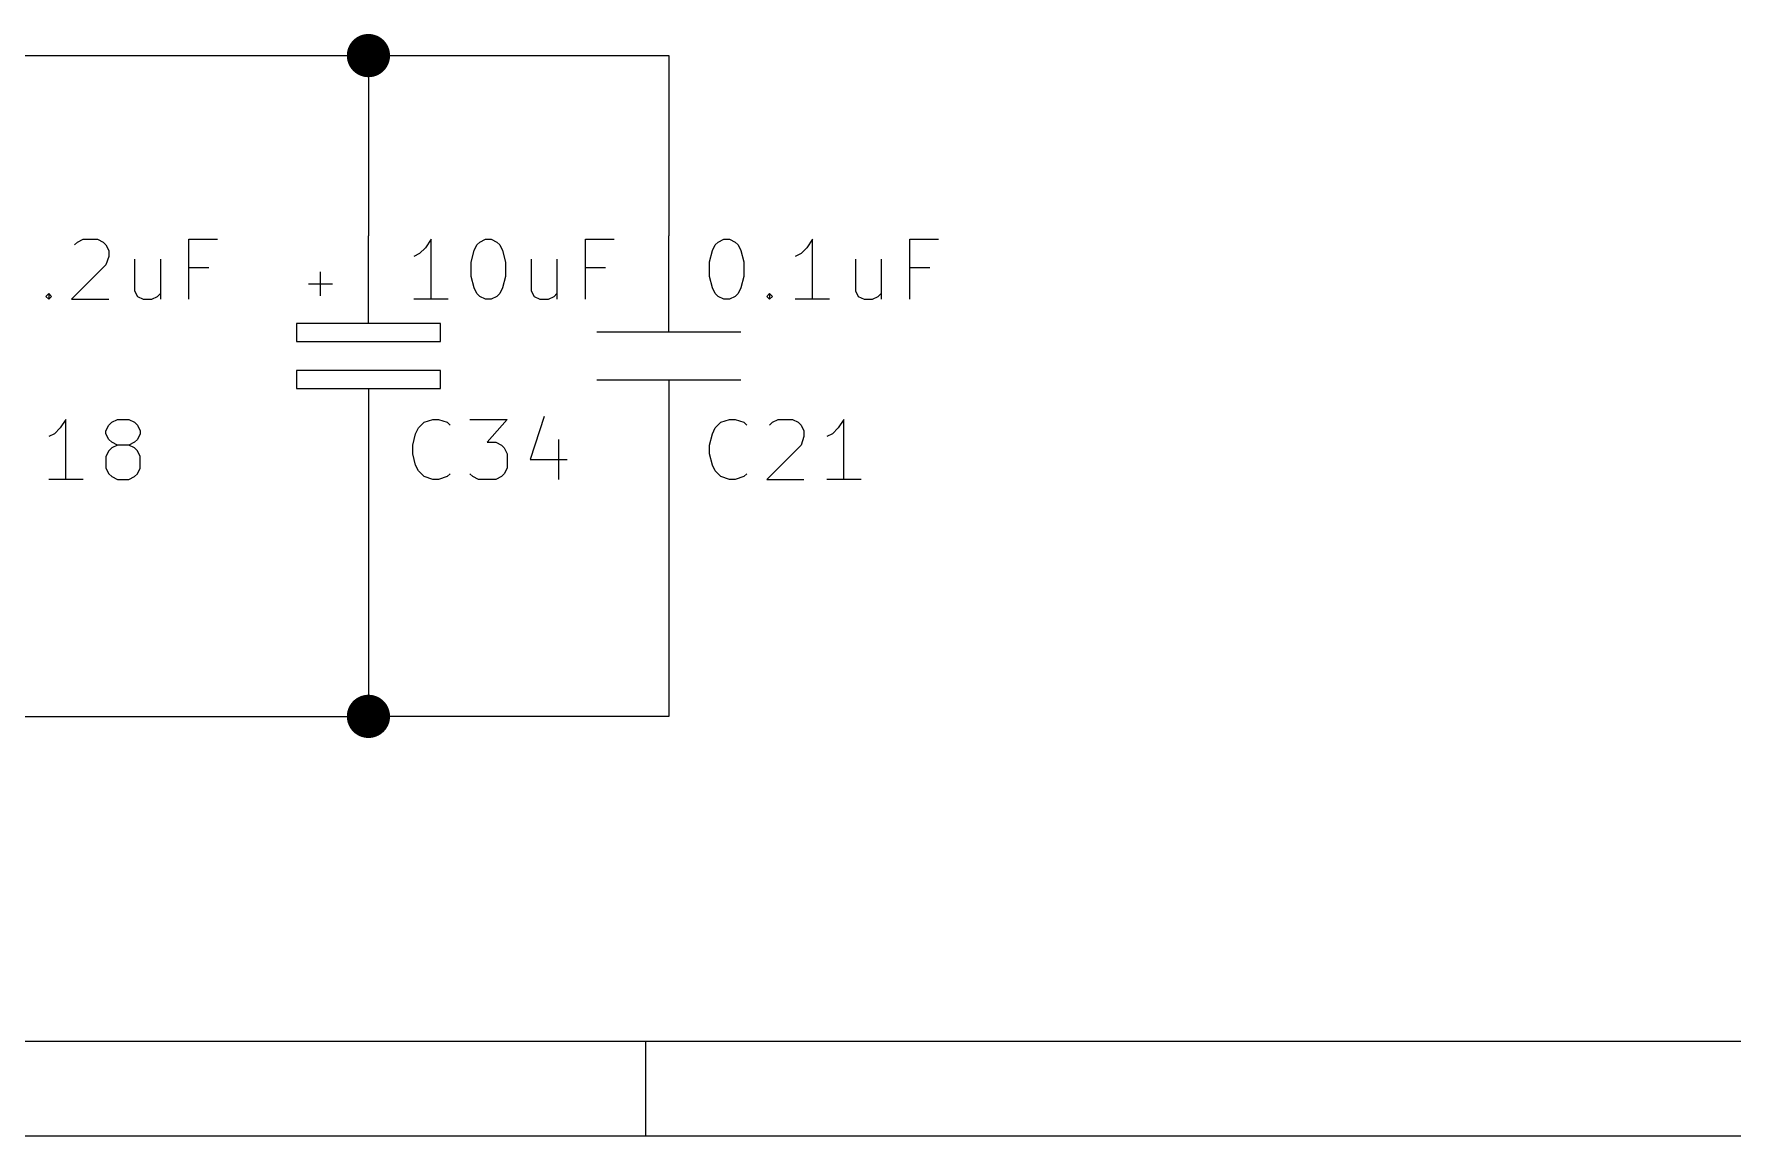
# Model space of a CAD drawing. Header units: inches. Extents: x 0.4 to 16.1, y -11.3 to -0.4.
# Drawn here: x 3.822 to 5.235, y -11.299 to -10.382 of the extents above; entities that cross this region are included whole.
import ezdxf

# ---------------------------------------------------------------- set-up
doc = ezdxf.new("R2010")
doc.units = ezdxf.units.IN
doc.header["$MEASUREMENT"] = 0
for name, color, linetype in [('GREENSIXTYFIVE', 129, 'CONTINUOUS'), ('LIGHTGREEN', 92, 'CONTINUOUS'), ('RED', 14, 'CONTINUOUS')]:
    doc.layers.add(name, color=color, linetype=linetype)

msp = doc.modelspace()

# ---------------------------------------------------------------- linework, layer by layer
at = {"layer": 'GREENSIXTYFIVE', "linetype": 'CONTINUOUS'}
for p, q in [((3.8553, -10.5576), (3.8577, -10.5552)), ((3.8553, -10.5576), (3.8577, -10.5552)), ((3.8577, -10.5552), (3.8625, -10.5528)), ((3.8577, -10.5552), (3.8625, -10.5528)), ((3.8625, -10.5528), (3.8744, -10.5528)), ((3.8625, -10.5528), (3.8744, -10.5528)), ((3.8744, -10.5528), (3.8791, -10.5552)), ((3.8744, -10.5528), (3.8791, -10.5552)), ((3.8791, -10.5552), (3.8815, -10.5576)), ((3.8791, -10.5552), (3.8815, -10.5576)), ((3.8815, -10.5576), (3.8839, -10.5623)), ((3.8815, -10.5576), (3.8839, -10.5623)), ((3.9506, -10.6028), (3.9506, -10.5528)), ((3.9506, -10.5528), (3.9744, -10.5528)), ((3.9506, -10.6028), (3.9506, -10.5528)), ((3.9506, -10.5528), (3.9744, -10.5528)), ((4.1521, -10.5528), (4.1474, -10.5599)), ((4.1521, -10.5528), (4.1474, -10.5599)), ((4.1521, -10.6028), (4.1521, -10.5528)), ((4.1521, -10.6028), (4.1521, -10.5528)), ((4.1879, -10.5623), (4.1902, -10.5576)), ((4.1879, -10.5623), (4.1902, -10.5576)), ((4.1902, -10.5576), (4.1926, -10.5552)), ((4.1902, -10.5576), (4.1926, -10.5552)), ((4.1926, -10.5552), (4.1974, -10.5528)), ((4.1926, -10.5552), (4.1974, -10.5528)), ((4.1974, -10.5528), (4.2021, -10.5528)), ((4.1974, -10.5528), (4.2021, -10.5528)), ((4.2021, -10.5528), (4.2069, -10.5552)), ((4.2021, -10.5528), (4.2069, -10.5552)), ((4.2069, -10.5552), (4.2093, -10.5576)), ((4.2069, -10.5552), (4.2093, -10.5576)), ((4.2093, -10.5576), (4.2117, -10.5623)), ((4.2093, -10.5576), (4.2117, -10.5623)), ((4.2807, -10.6028), (4.2807, -10.5528)), ((4.2807, -10.5528), (4.3045, -10.5528)), ((4.2807, -10.6028), (4.2807, -10.5528)), ((4.2807, -10.5528), (4.3045, -10.5528)), ((4.3863, -10.5623), (4.3887, -10.5576)), ((4.3863, -10.5623), (4.3887, -10.5576)), ((4.3887, -10.5576), (4.391, -10.5552)), ((4.3887, -10.5576), (4.391, -10.5552)), ((4.391, -10.5552), (4.3958, -10.5528)), ((4.391, -10.5552), (4.3958, -10.5528)), ((4.3958, -10.5528), (4.4006, -10.5528)), ((4.3958, -10.5528), (4.4006, -10.5528)), ((4.4006, -10.5528), (4.4053, -10.5552)), ((4.4006, -10.5528), (4.4053, -10.5552)), ((4.4053, -10.5552), (4.4077, -10.5576)), ((4.4053, -10.5552), (4.4077, -10.5576)), ((4.4077, -10.5576), (4.4101, -10.5623)), ((4.4077, -10.5576), (4.4101, -10.5623)), ((4.4696, -10.5528), (4.4649, -10.5599)), ((4.4696, -10.5528), (4.4649, -10.5599)), ((4.4696, -10.6028), (4.4696, -10.5528)), ((4.4696, -10.6028), (4.4696, -10.5528)), ((4.5506, -10.6028), (4.5506, -10.5528)), ((4.5506, -10.5528), (4.5744, -10.5528)), ((4.5506, -10.6028), (4.5506, -10.5528)), ((4.5506, -10.5528), (4.5744, -10.5528)), ((3.8839, -10.5671), (3.8815, -10.5742)), ((3.8839, -10.5671), (3.8815, -10.5742)), ((3.8839, -10.5623), (3.8839, -10.5671)), ((3.8839, -10.5623), (3.8839, -10.5671)), ((3.9053, -10.5695), (3.9053, -10.5957)), ((3.9053, -10.5695), (3.9053, -10.5957)), ((3.9268, -10.5695), (3.9268, -10.6028)), ((3.9268, -10.5695), (3.9268, -10.6028)), ((4.1426, -10.5647), (4.1379, -10.5671)), ((4.1426, -10.5647), (4.1379, -10.5671)), ((4.1474, -10.5599), (4.1426, -10.5647)), ((4.1474, -10.5599), (4.1426, -10.5647)), ((4.1855, -10.5719), (4.1879, -10.5623)), ((4.1855, -10.5719), (4.1879, -10.5623)), ((4.1855, -10.5838), (4.1855, -10.5719)), ((4.1855, -10.5838), (4.1855, -10.5719)), ((4.2117, -10.5623), (4.214, -10.5719)), ((4.2117, -10.5623), (4.214, -10.5719)), ((4.214, -10.5719), (4.214, -10.5838)), ((4.214, -10.5719), (4.214, -10.5838)), ((4.2355, -10.5695), (4.2355, -10.5957)), ((4.2355, -10.5695), (4.2355, -10.5957)), ((4.2569, -10.5695), (4.2569, -10.6028)), ((4.2569, -10.5695), (4.2569, -10.6028)), ((4.3839, -10.5718), (4.3863, -10.5623)), ((4.3839, -10.5718), (4.3863, -10.5623)), ((4.3839, -10.5838), (4.3839, -10.5718)), ((4.3839, -10.5838), (4.3839, -10.5718)), ((4.4101, -10.5623), (4.4125, -10.5718)), ((4.4101, -10.5623), (4.4125, -10.5718)), ((4.4125, -10.5718), (4.4125, -10.5838)), ((4.4125, -10.5718), (4.4125, -10.5838)), ((4.4601, -10.5647), (4.4553, -10.5671)), ((4.4601, -10.5647), (4.4553, -10.5671)), ((4.4649, -10.5599), (4.4601, -10.5647)), ((4.4649, -10.5599), (4.4601, -10.5647)), ((4.5053, -10.5695), (4.5053, -10.5957)), ((4.5053, -10.5695), (4.5053, -10.5957)), ((4.5268, -10.5695), (4.5268, -10.6028)), ((4.5268, -10.5695), (4.5268, -10.6028)), ((3.8815, -10.5742), (3.8529, -10.6028)), ((3.8815, -10.5742), (3.8529, -10.6028)), ((3.9672, -10.5766), (3.9506, -10.5766)), ((3.9672, -10.5766), (3.9506, -10.5766)), ((4.1879, -10.5933), (4.1855, -10.5838)), ((4.1879, -10.5933), (4.1855, -10.5838)), ((4.214, -10.5838), (4.2117, -10.5933)), ((4.214, -10.5838), (4.2117, -10.5933)), ((4.2974, -10.5766), (4.2807, -10.5766)), ((4.2974, -10.5766), (4.2807, -10.5766)), ((4.3863, -10.5933), (4.3839, -10.5838)), ((4.3863, -10.5933), (4.3839, -10.5838)), ((4.4125, -10.5838), (4.4101, -10.5933)), ((4.4125, -10.5838), (4.4101, -10.5933)), ((4.5672, -10.5766), (4.5506, -10.5766)), ((4.5672, -10.5766), (4.5506, -10.5766)), ((3.8315, -10.6004), (3.8339, -10.598)), ((3.8315, -10.6004), (3.8339, -10.598)), ((3.8339, -10.6028), (3.8315, -10.6004)), ((3.8339, -10.6028), (3.8315, -10.6004)), ((3.8339, -10.598), (3.8363, -10.6004)), ((3.8339, -10.598), (3.8339, -10.6028)), ((3.8339, -10.598), (3.8363, -10.6004)), ((3.8339, -10.598), (3.8339, -10.6028)), ((3.8363, -10.6004), (3.8339, -10.6028)), ((3.8363, -10.6004), (3.8339, -10.6028)), ((3.9053, -10.5957), (3.9077, -10.6004)), ((3.9053, -10.5957), (3.9077, -10.6004)), ((3.9077, -10.6004), (3.9125, -10.6028)), ((3.9077, -10.6004), (3.9125, -10.6028)), ((3.9196, -10.6028), (3.9244, -10.6004)), ((3.9196, -10.6028), (3.9244, -10.6004)), ((3.9244, -10.6004), (3.9268, -10.598)), ((3.9244, -10.6004), (3.9268, -10.598)), ((4.1902, -10.598), (4.1879, -10.5933)), ((4.1902, -10.598), (4.1879, -10.5933)), ((4.1926, -10.6004), (4.1902, -10.598)), ((4.1926, -10.6004), (4.1902, -10.598)), ((4.1974, -10.6028), (4.1926, -10.6004)), ((4.1974, -10.6028), (4.1926, -10.6004)), ((4.2069, -10.6004), (4.2021, -10.6028)), ((4.2069, -10.6004), (4.2021, -10.6028)), ((4.2093, -10.598), (4.2069, -10.6004)), ((4.2093, -10.598), (4.2069, -10.6004)), ((4.2117, -10.5933), (4.2093, -10.598)), ((4.2117, -10.5933), (4.2093, -10.598)), ((4.2355, -10.5957), (4.2379, -10.6004)), ((4.2355, -10.5957), (4.2379, -10.6004)), ((4.2379, -10.6004), (4.2426, -10.6028)), ((4.2379, -10.6004), (4.2426, -10.6028)), ((4.2498, -10.6028), (4.2545, -10.6004)), ((4.2498, -10.6028), (4.2545, -10.6004)), ((4.2545, -10.6004), (4.2569, -10.598)), ((4.2545, -10.6004), (4.2569, -10.598)), ((4.3887, -10.598), (4.3863, -10.5933)), ((4.3887, -10.598), (4.3863, -10.5933)), ((4.391, -10.6004), (4.3887, -10.598)), ((4.391, -10.6004), (4.3887, -10.598)), ((4.3958, -10.6028), (4.391, -10.6004)), ((4.3958, -10.6028), (4.391, -10.6004)), ((4.4053, -10.6004), (4.4006, -10.6028)), ((4.4053, -10.6004), (4.4006, -10.6028)), ((4.4077, -10.598), (4.4053, -10.6004)), ((4.4077, -10.598), (4.4053, -10.6004)), ((4.4101, -10.5933), (4.4077, -10.598)), ((4.4101, -10.5933), (4.4077, -10.598)), ((4.4315, -10.6004), (4.4339, -10.598)), ((4.4315, -10.6004), (4.4339, -10.598)), ((4.4339, -10.6028), (4.4315, -10.6004)), ((4.4339, -10.6028), (4.4315, -10.6004)), ((4.4339, -10.598), (4.4363, -10.6004)), ((4.4339, -10.598), (4.4339, -10.6028)), ((4.4339, -10.598), (4.4363, -10.6004)), ((4.4339, -10.598), (4.4339, -10.6028)), ((4.4363, -10.6004), (4.4339, -10.6028)), ((4.4363, -10.6004), (4.4339, -10.6028)), ((4.5053, -10.5957), (4.5077, -10.6004)), ((4.5053, -10.5957), (4.5077, -10.6004)), ((4.5077, -10.6004), (4.5125, -10.6028)), ((4.5077, -10.6004), (4.5125, -10.6028)), ((4.5196, -10.6028), (4.5244, -10.6004)), ((4.5196, -10.6028), (4.5244, -10.6004)), ((4.5244, -10.6004), (4.5268, -10.598)), ((4.5244, -10.6004), (4.5268, -10.598)), ((3.8529, -10.6028), (3.8839, -10.6028)), ((3.8529, -10.6028), (3.8839, -10.6028)), ((3.9125, -10.6028), (3.9196, -10.6028)), ((3.9125, -10.6028), (3.9196, -10.6028)), ((4.1664, -10.6028), (4.1379, -10.6028)), ((4.1664, -10.6028), (4.1379, -10.6028)), ((4.2021, -10.6028), (4.1974, -10.6028)), ((4.2021, -10.6028), (4.1974, -10.6028)), ((4.2426, -10.6028), (4.2498, -10.6028)), ((4.2426, -10.6028), (4.2498, -10.6028)), ((4.4006, -10.6028), (4.3958, -10.6028)), ((4.4006, -10.6028), (4.3958, -10.6028)), ((4.4839, -10.6028), (4.4553, -10.6028)), ((4.4839, -10.6028), (4.4553, -10.6028)), ((4.5125, -10.6028), (4.5196, -10.6028)), ((4.5125, -10.6028), (4.5196, -10.6028)), ((3.8434, -10.7099), (3.8387, -10.7147)), ((3.8434, -10.7099), (3.8387, -10.7147)), ((3.8482, -10.7028), (3.8434, -10.7099)), ((3.8482, -10.7028), (3.8434, -10.7099)), ((3.8482, -10.7528), (3.8482, -10.7028)), ((3.8482, -10.7528), (3.8482, -10.7028)), ((3.8815, -10.7123), (3.8839, -10.7076)), ((3.8815, -10.7123), (3.8839, -10.7076)), ((3.8815, -10.7147), (3.8815, -10.7123)), ((3.8815, -10.7147), (3.8815, -10.7123)), ((3.8839, -10.7076), (3.8863, -10.7052)), ((3.8839, -10.7076), (3.8863, -10.7052)), ((3.8863, -10.7052), (3.891, -10.7028)), ((3.8863, -10.7052), (3.891, -10.7028)), ((3.891, -10.7028), (3.9006, -10.7028)), ((3.891, -10.7028), (3.9006, -10.7028)), ((3.9006, -10.7028), (3.9053, -10.7052)), ((3.9006, -10.7028), (3.9053, -10.7052)), ((3.9053, -10.7052), (3.9077, -10.7076)), ((3.9053, -10.7052), (3.9077, -10.7076)), ((3.9077, -10.7076), (3.9101, -10.7123)), ((3.9077, -10.7076), (3.9101, -10.7123)), ((3.9101, -10.7123), (3.9101, -10.7147)), ((3.9101, -10.7123), (3.9101, -10.7147)), ((4.1393, -10.7147), (4.1417, -10.7099)), ((4.1393, -10.7147), (4.1417, -10.7099)), ((4.1417, -10.7099), (4.1464, -10.7052)), ((4.1417, -10.7099), (4.1464, -10.7052)), ((4.1464, -10.7052), (4.1536, -10.7028)), ((4.1464, -10.7052), (4.1536, -10.7028)), ((4.1536, -10.7028), (4.1583, -10.7028)), ((4.1536, -10.7028), (4.1583, -10.7028)), ((4.1583, -10.7028), (4.1655, -10.7052)), ((4.1583, -10.7028), (4.1655, -10.7052)), ((4.1655, -10.7052), (4.1679, -10.7076)), ((4.1655, -10.7052), (4.1679, -10.7076)), ((4.1845, -10.7028), (4.2155, -10.7028)), ((4.1845, -10.7028), (4.2155, -10.7028)), ((4.2155, -10.7028), (4.1988, -10.7219)), ((4.2155, -10.7028), (4.1988, -10.7219)), ((4.2464, -10.7004), (4.2345, -10.7361)), ((4.2464, -10.7004), (4.2345, -10.7361)), ((4.3863, -10.7147), (4.3887, -10.7099)), ((4.3863, -10.7147), (4.3887, -10.7099)), ((4.3887, -10.7099), (4.3934, -10.7052)), ((4.3887, -10.7099), (4.3934, -10.7052)), ((4.3934, -10.7052), (4.4006, -10.7028)), ((4.3934, -10.7052), (4.4006, -10.7028)), ((4.4006, -10.7028), (4.4053, -10.7028)), ((4.4006, -10.7028), (4.4053, -10.7028)), ((4.4053, -10.7028), (4.4125, -10.7052)), ((4.4053, -10.7028), (4.4125, -10.7052)), ((4.4125, -10.7052), (4.4149, -10.7076)), ((4.4125, -10.7052), (4.4149, -10.7076)), ((4.4339, -10.7076), (4.4363, -10.7052)), ((4.4339, -10.7076), (4.4363, -10.7052)), ((4.4363, -10.7052), (4.441, -10.7028)), ((4.4363, -10.7052), (4.441, -10.7028)), ((4.441, -10.7028), (4.4529, -10.7028)), ((4.441, -10.7028), (4.4529, -10.7028)), ((4.4529, -10.7028), (4.4577, -10.7052)), ((4.4529, -10.7028), (4.4577, -10.7052)), ((4.4577, -10.7052), (4.4601, -10.7076)), ((4.4577, -10.7052), (4.4601, -10.7076)), ((4.4601, -10.7076), (4.4625, -10.7123)), ((4.4601, -10.7076), (4.4625, -10.7123)), ((4.4625, -10.7123), (4.4625, -10.7171)), ((4.4625, -10.7123), (4.4625, -10.7171)), ((4.491, -10.7099), (4.4863, -10.7147)), ((4.491, -10.7099), (4.4863, -10.7147)), ((4.4958, -10.7028), (4.491, -10.7099)), ((4.4958, -10.7028), (4.491, -10.7099)), ((4.4958, -10.7528), (4.4958, -10.7028)), ((4.4958, -10.7528), (4.4958, -10.7028)), ((3.8387, -10.7147), (3.8339, -10.7171)), ((3.8387, -10.7147), (3.8339, -10.7171)), ((3.8839, -10.7195), (3.8815, -10.7147)), ((3.8839, -10.7195), (3.8815, -10.7147)), ((3.8863, -10.7218), (3.8839, -10.7195)), ((3.8863, -10.7218), (3.8839, -10.7195)), ((3.8863, -10.7266), (3.8839, -10.729)), ((3.8863, -10.7266), (3.8839, -10.729)), ((3.891, -10.7242), (3.8863, -10.7218)), ((3.891, -10.7242), (3.8863, -10.7218)), ((3.891, -10.7242), (3.8863, -10.7266)), ((3.891, -10.7242), (3.8863, -10.7266)), ((3.9006, -10.7242), (3.891, -10.7242)), ((3.9006, -10.7242), (3.891, -10.7242)), ((3.9053, -10.7218), (3.9006, -10.7242)), ((3.9053, -10.7218), (3.9006, -10.7242)), ((3.9053, -10.7266), (3.9006, -10.7242)), ((3.9053, -10.7266), (3.9006, -10.7242)), ((3.9077, -10.7195), (3.9053, -10.7218)), ((3.9077, -10.7195), (3.9053, -10.7218)), ((3.9077, -10.729), (3.9053, -10.7266)), ((3.9077, -10.729), (3.9053, -10.7266)), ((3.9101, -10.7147), (3.9077, -10.7195)), ((3.9101, -10.7147), (3.9077, -10.7195)), ((4.1369, -10.7242), (4.1393, -10.7147)), ((4.1369, -10.7242), (4.1393, -10.7147)), ((4.1369, -10.7314), (4.1369, -10.7242)), ((4.1369, -10.7314), (4.1369, -10.7242)), ((4.1988, -10.7219), (4.206, -10.7219)), ((4.1988, -10.7219), (4.206, -10.7219)), ((4.206, -10.7219), (4.2107, -10.7242)), ((4.206, -10.7219), (4.2107, -10.7242)), ((4.2107, -10.7242), (4.2131, -10.7266)), ((4.2107, -10.7242), (4.2131, -10.7266)), ((4.2131, -10.7266), (4.2155, -10.7314)), ((4.2131, -10.7266), (4.2155, -10.7314)), ((4.2583, -10.7195), (4.2583, -10.7528)), ((4.2583, -10.7195), (4.2583, -10.7528)), ((4.3839, -10.7242), (4.3863, -10.7147)), ((4.3839, -10.7242), (4.3863, -10.7147)), ((4.3839, -10.7314), (4.3839, -10.7242)), ((4.3839, -10.7314), (4.3839, -10.7242)), ((4.4601, -10.7242), (4.4315, -10.7528)), ((4.4601, -10.7242), (4.4315, -10.7528)), ((4.4625, -10.7171), (4.4601, -10.7242)), ((4.4625, -10.7171), (4.4601, -10.7242)), ((4.4863, -10.7147), (4.4815, -10.7171)), ((4.4863, -10.7147), (4.4815, -10.7171)), ((3.8839, -10.729), (3.8815, -10.7338)), ((3.8839, -10.729), (3.8815, -10.7338)), ((3.8815, -10.7338), (3.8815, -10.7433)), ((3.8815, -10.7338), (3.8815, -10.7433)), ((3.9101, -10.7338), (3.9077, -10.729)), ((3.9101, -10.7338), (3.9077, -10.729)), ((3.9101, -10.7433), (3.9101, -10.7338)), ((3.9101, -10.7433), (3.9101, -10.7338)), ((4.1393, -10.7409), (4.1369, -10.7314)), ((4.1393, -10.7409), (4.1369, -10.7314)), ((4.1417, -10.7457), (4.1393, -10.7409)), ((4.1417, -10.7457), (4.1393, -10.7409)), ((4.2155, -10.7314), (4.2155, -10.7433)), ((4.2155, -10.7314), (4.2155, -10.7433)), ((4.2345, -10.7361), (4.2655, -10.7361)), ((4.2345, -10.7361), (4.2655, -10.7361)), ((4.3863, -10.7409), (4.3839, -10.7314)), ((4.3863, -10.7409), (4.3839, -10.7314)), ((4.3887, -10.7457), (4.3863, -10.7409)), ((4.3887, -10.7457), (4.3863, -10.7409)), ((3.8625, -10.7528), (3.8339, -10.7528)), ((3.8625, -10.7528), (3.8339, -10.7528)), ((3.8815, -10.7433), (3.8839, -10.748)), ((3.8815, -10.7433), (3.8839, -10.748)), ((3.8839, -10.748), (3.8863, -10.7504)), ((3.8839, -10.748), (3.8863, -10.7504)), ((3.8863, -10.7504), (3.891, -10.7528)), ((3.8863, -10.7504), (3.891, -10.7528)), ((3.891, -10.7528), (3.9006, -10.7528)), ((3.891, -10.7528), (3.9006, -10.7528)), ((3.9006, -10.7528), (3.9053, -10.7504)), ((3.9006, -10.7528), (3.9053, -10.7504)), ((3.9053, -10.7504), (3.9077, -10.748)), ((3.9053, -10.7504), (3.9077, -10.748)), ((3.9077, -10.748), (3.9101, -10.7433)), ((3.9077, -10.748), (3.9101, -10.7433)), ((4.1464, -10.7504), (4.1417, -10.7457)), ((4.1464, -10.7504), (4.1417, -10.7457)), ((4.1536, -10.7528), (4.1464, -10.7504)), ((4.1536, -10.7528), (4.1464, -10.7504)), ((4.1583, -10.7528), (4.1536, -10.7528)), ((4.1583, -10.7528), (4.1536, -10.7528)), ((4.1655, -10.7504), (4.1583, -10.7528)), ((4.1655, -10.7504), (4.1583, -10.7528)), ((4.1679, -10.748), (4.1655, -10.7504)), ((4.1679, -10.748), (4.1655, -10.7504)), ((4.1869, -10.7504), (4.1845, -10.748)), ((4.1869, -10.7504), (4.1845, -10.748)), ((4.1917, -10.7528), (4.1869, -10.7504)), ((4.1917, -10.7528), (4.1869, -10.7504)), ((4.206, -10.7528), (4.1917, -10.7528)), ((4.206, -10.7528), (4.1917, -10.7528)), ((4.2107, -10.7504), (4.206, -10.7528)), ((4.2107, -10.7504), (4.206, -10.7528)), ((4.2131, -10.748), (4.2107, -10.7504)), ((4.2131, -10.748), (4.2107, -10.7504)), ((4.2155, -10.7433), (4.2131, -10.748)), ((4.2155, -10.7433), (4.2131, -10.748)), ((4.3934, -10.7504), (4.3887, -10.7457)), ((4.3934, -10.7504), (4.3887, -10.7457)), ((4.4006, -10.7528), (4.3934, -10.7504)), ((4.4006, -10.7528), (4.3934, -10.7504)), ((4.4053, -10.7528), (4.4006, -10.7528)), ((4.4053, -10.7528), (4.4006, -10.7528)), ((4.4125, -10.7504), (4.4053, -10.7528)), ((4.4125, -10.7504), (4.4053, -10.7528)), ((4.4149, -10.748), (4.4125, -10.7504)), ((4.4149, -10.748), (4.4125, -10.7504)), ((4.4315, -10.7528), (4.4625, -10.7528)), ((4.4315, -10.7528), (4.4625, -10.7528)), ((4.5101, -10.7528), (4.4815, -10.7528)), ((4.5101, -10.7528), (4.4815, -10.7528))]:
    msp.add_line(p, q, dxfattribs=at)
at = {"layer": 'LIGHTGREEN', "linetype": 'CONTINUOUS'}
for p, q in [((3.65, -10.4), (4.1, -10.4)), ((4.1, -10.4), (4.35, -10.4)), ((4.1, -10.4), (4.1, -10.55)), ((4.35, -10.4), (4.35, -10.55)), ((4.1, -10.75), (4.1, -10.95)), ((4.35, -10.75), (4.35, -10.95)), ((3.15, -10.95), (4.1, -10.95)), ((4.35, -10.95), (4.1, -10.95))]:
    msp.add_line(p, q, dxfattribs=at)
at = {"layer": 'LIGHTGREEN', "const_width": 0.018}
for points in [[(4.091, -10.4, 1), (4.109, -10.4, 1)], [(4.091, -10.95, 1), (4.109, -10.95, 1)]]:
    msp.add_lwpolyline(points, format="xyb", close=True, dxfattribs=at)
at = {"layer": 'RED', "linetype": 'CONTINUOUS'}
for p, q in [((4.1, -10.623), (4.1, -10.55)), ((4.1, -10.623), (4.1, -10.55)), ((4.35, -10.63), (4.35, -10.55)), ((4.35, -10.63), (4.35, -10.55)), ((4.06, -10.6), (4.06, -10.58)), ((4.05, -10.59), (4.07, -10.59)), ((4.04, -10.623), (4.04, -10.638)), ((4.16, -10.623), (4.04, -10.623)), ((4.16, -10.638), (4.16, -10.623)), ((4.04, -10.638), (4.16, -10.638)), ((4.29, -10.63), (4.41, -10.63)), ((4.04, -10.662), (4.04, -10.677)), ((4.16, -10.662), (4.04, -10.662)), ((4.16, -10.677), (4.16, -10.662)), ((4.29, -10.67), (4.41, -10.67)), ((4.35, -10.67), (4.35, -10.75)), ((4.35, -10.67), (4.35, -10.75)), ((4.04, -10.677), (4.16, -10.677)), ((4.1, -10.677), (4.1, -10.75)), ((4.1, -10.677), (4.1, -10.75)), ((16.0626, -11.2206), (0.4724, -11.2206)), ((4.3307, -11.2206), (4.3307, -11.2993)), ((16.1413, -11.2993), (0.3937, -11.2993))]:
    msp.add_line(p, q, dxfattribs=at)

doc.saveas('drawing.dxf')
